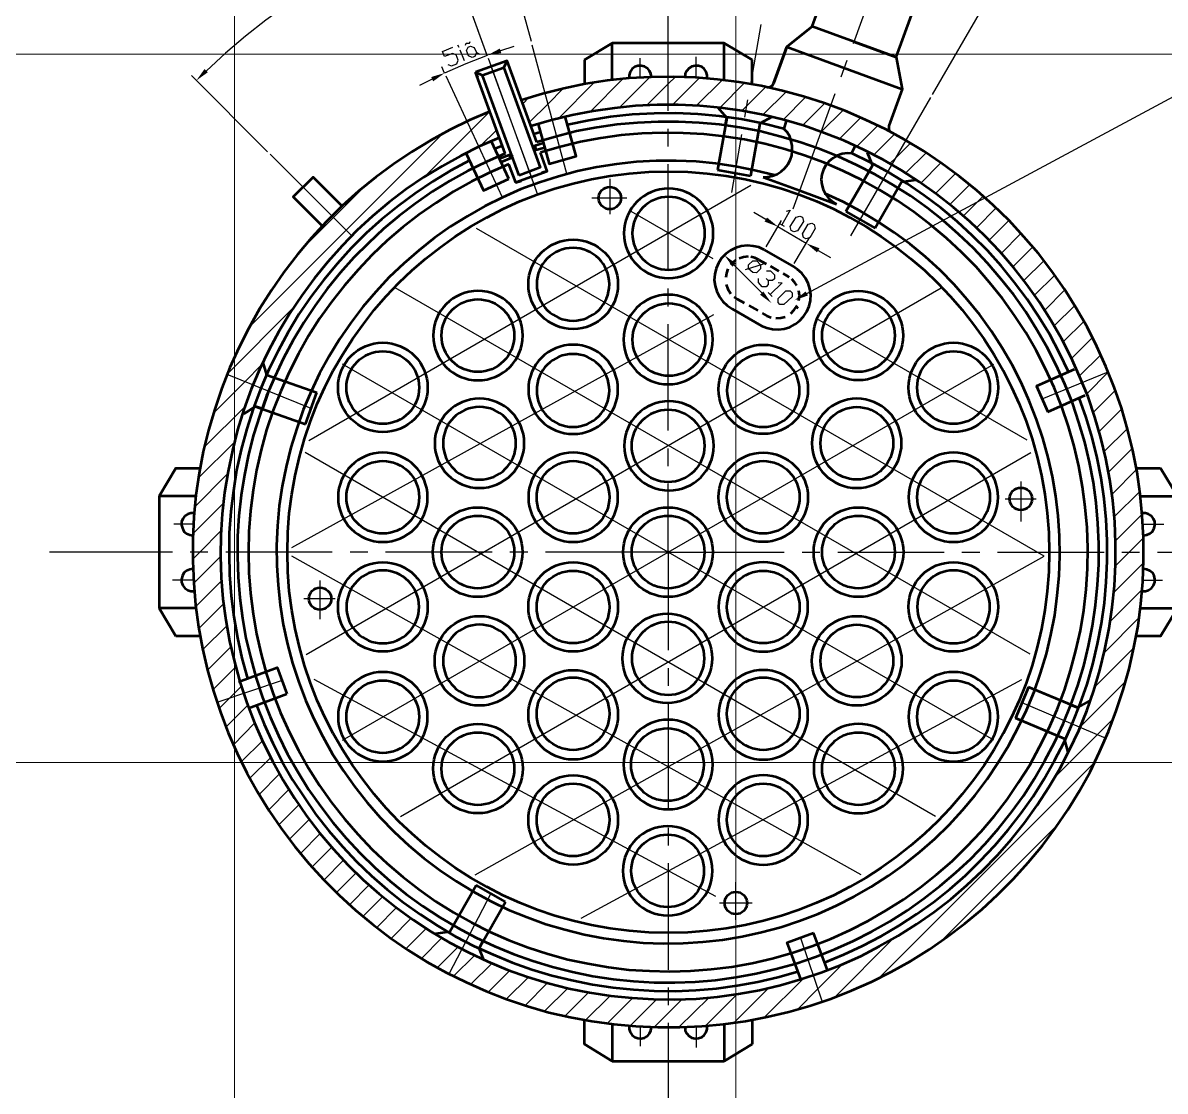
# Model space of a CAD drawing. Header units: millimetres. Extents: x 0 to 841, y 0 to 1189.
# Drawn here: x 553.2 to 744.8, y 658.2 to 837.5 of the extents above; entities that cross this region are included whole.
import ezdxf

# ---------------------------------------------------------------- set-up
doc = ezdxf.new("R2010")
doc.units = ezdxf.units.MM
doc.layers.add('C00-00-00', color=7, linetype='Continuous')
doc.layers.add('CBF-BF-BF', color=7, linetype='Continuous', true_color=0xbfbfbf)

msp = doc.modelspace()

# ---------------------------------------------------------------- hatches: boundary and pattern name
at = {"layer": 'C00-00-00'}
h = msp.add_hatch(color=256, dxfattribs=at)
h.dxf.hatch_style = 2
h.paths.add_polyline_path([(633.476, 832.468772), (633.222, 833.230772), (631.105333, 832.087772)])
h = msp.add_hatch(color=256, dxfattribs=at)
h.dxf.hatch_style = 2
h.paths.add_polyline_path([(584.242333, 829.251439), (583.692, 829.801772), (582.295, 827.854439)])
h = msp.add_hatch(color=256, dxfattribs=at)
h.dxf.hatch_style = 2
h.paths.add_polyline_path([(621.707333, 828.447106), (622.046, 827.727439), (623.951, 829.124439)])
h = msp.add_hatch(color=256, dxfattribs=at)
h.dxf.hatch_style = 2
h.paths.add_polyline_path([(678.053, 804.867439), (677.629667, 804.190106), (679.873333, 803.343439)])
h = msp.add_hatch(color=256, dxfattribs=at)
h.dxf.hatch_style = 2
h.paths.add_polyline_path([(686.858333, 799.702772), (686.435, 799.025439), (684.614667, 800.549439)])
h = msp.add_hatch(color=256, dxfattribs=at)
h.dxf.hatch_style = 2
h.paths.add_polyline_path([(672.803667, 797.162772), (672.253333, 796.612439), (670.898667, 798.559772)])
h = msp.add_hatch(color=256, dxfattribs=at)
h.dxf.hatch_style = 2
h.paths.add_polyline_path([(677.418, 792.463772), (676.867667, 791.913439), (678.772667, 790.516439)])
h = msp.add_hatch(color=256, dxfattribs=at)
h.dxf.hatch_style = 2
h.paths.add_polyline_path([(684.911, 791.786439), (682.667333, 790.982106), (684.53, 792.463772)])
h = msp.add_hatch(color=256, dxfattribs=at)
edge = h.paths.add_edge_path()
edge.add_ellipse((661.4795, 748.689694), major_axis=(0.3175, 0), ratio=0.933333, start_angle=0, end_angle=360)

# ---------------------------------------------------------------- linework, layer by layer
at = {"layer": 'C00-00-00', "lineweight": 25}
for points in [[(659.13, 860.619028), (654.727333, 860.449694), (650.367, 860.111028), (646.006667, 859.603028), (641.688667, 858.883361), (637.413, 858.036694), (633.137333, 857.020694), (628.946333, 855.835361), (624.755333, 854.480694), (620.649, 852.956694), (616.627333, 851.263361), (612.648, 849.443028), (608.711, 847.453361), (604.901, 845.336694), (601.175667, 843.050694), (597.535, 840.595361), (593.979, 838.013028), (590.55, 835.303694), (587.205667, 832.467361), (583.988333, 829.504028)], [(692.531, 834.076028), (699.558333, 853.422361)], [(705.823667, 825.524694), (714.671333, 840.849361)], [(675.386, 827.599028), (677.079333, 837.251028)], [(627.464667, 833.822028), (627.591667, 834.118361), (628.142, 834.118361), (628.269, 834.414694)], [(624.501333, 830.562361), (625.136333, 830.308361), (625.983, 830.689361), (626.237, 831.282028), (625.898333, 832.171028), (625.263333, 832.425028), (623.951, 831.874694), (623.612333, 832.721361), (625.348, 833.441028)], [(631.105333, 832.086361), (627.507, 830.689361), (623.951, 829.123028)], [(629.285, 832.552028), (629.877667, 832.298028)], [(638.556, 811.724028), (631.782667, 830.223694)], [(643.847667, 826.540694), (641.307667, 823.958361), (638.217333, 820.868028)], [(677.841333, 826.794694), (674.666333, 823.619694), (673.819667, 822.773028)], [(684.699333, 792.123694), (747.056333, 825.609361), (754.634, 825.609361)], [(631.571, 822.646028), (628.438333, 819.555694), (620.606667, 811.724028)], [(591.227333, 786.535694), (607.441, 802.749361), (623.654667, 818.963028)], [(702.098333, 817.354361), (699.685333, 814.941361), (698.669333, 813.925361)], [(599.778667, 799.320361), (605.324333, 804.866028), (610.87, 810.411694)], [(601.175667, 767.443361), (675.343667, 810.284694)], [(668.993667, 797.923361), (655.235333, 805.882028)], [(681.312667, 805.924361), (681.947667, 806.093694), (680.508333, 803.638361)], [(680.127333, 803.892361), (680.931667, 803.426694)], [(677.164, 792.208361), (672.549667, 796.865028)], [(674.454667, 796.145361), (677.460333, 797.076694)], [(677.968333, 795.933694), (678.603333, 795.933694), (679.280667, 795.256361), (679.280667, 794.579028), (678.942, 794.282694), (678.264667, 794.282694), (677.926, 794.621361)], [(678.264667, 794.282694), (678.264667, 793.605361), (677.926, 793.266694), (677.248667, 793.266694), (676.613667, 793.944028), (676.613667, 794.621361)], [(679.915667, 793.944028), (680.593, 793.901694), (678.561, 791.954361)], [(600.71, 731.544694), (707.263, 793.097361)], [(678.264667, 792.293028), (678.899667, 791.615694)], [(587.502, 778.577028), (598.466333, 789.583694)], [(581.702333, 753.431028), (578.527333, 753.431028)], [(741.256667, 753.431028), (744.601, 753.431028)], [(578.315667, 748.732028), (557.699333, 748.732028)], [(743.542667, 748.689694), (763.016, 748.689694)], [(581.702333, 744.033028), (578.315667, 744.033028)], [(741.256667, 744.033028), (744.389333, 744.033028)], [(736.176667, 720.792028), (733.467333, 718.082694), (726.355333, 710.970694)], [(656.759333, 668.933694), (656.759333, 665.801028)], [(661.458333, 669.695694), (661.458333, 653.228028)], [(666.157333, 668.933694), (666.157333, 665.589361)]]:
    msp.add_lwpolyline(points, dxfattribs=at)
at = {"layer": 'C00-00-00', "lineweight": 53}
for points in [[(692.658, 834.372361), (685.630667, 836.954694), (688.170667, 844.024361)], [(692.658, 834.372361), (699.727667, 831.790028), (702.31, 838.859694)], [(670.856333, 827.937694), (670.856333, 834.118361), (652.060333, 834.118361), (647.403667, 831.324361)], [(675.555333, 831.324361), (670.856333, 834.118361)], [(699.727667, 831.790028), (700.743667, 826.413694), (698.5, 820.275361)], [(633.899333, 829.969694), (634.449667, 831.197361), (629.158, 829.250028)], [(633.899333, 829.969694), (630.343333, 828.699694), (629.158, 829.250028)], [(633.899333, 829.969694), (639.995333, 813.248028), (636.439333, 811.935694)], [(658.664333, 828.445694), (658.579667, 828.996028), (658.325667, 829.504028), (657.987, 829.927361), (657.479, 830.223694), (656.928667, 830.350694), (656.378333, 830.350694), (655.870333, 830.139028), (655.404667, 829.800361), (655.066, 829.334694), (654.896667, 828.784361), (654.896667, 828.234028)], [(668.02, 828.234028), (668.02, 828.784361), (667.850667, 829.334694), (667.512, 829.800361), (667.088667, 830.139028), (666.538333, 830.350694), (665.988, 830.350694), (665.437667, 830.223694), (664.972, 829.927361), (664.591, 829.504028), (664.337, 828.996028), (664.294667, 828.445694)], [(631.571, 822.688361), (628.142, 821.206694), (624.84, 819.598028), (621.580333, 817.820028), (618.447667, 815.872694), (615.357333, 813.840694), (612.394, 811.639361), (609.515333, 809.268694), (606.763667, 806.813361), (604.139, 804.188694), (601.641333, 801.479361), (599.270667, 798.643028), (596.984667, 795.722028), (594.910333, 792.674028), (592.920667, 789.541361), (591.100333, 786.324028), (589.449333, 783.022028), (587.925333, 779.677694), (586.570667, 776.206361), (585.385333, 772.735028), (584.369333, 769.179028), (583.480333, 765.580694), (582.803, 761.940028), (582.252667, 758.299361), (581.914, 754.616361), (581.702333, 750.891028), (581.702333, 747.208028), (581.871667, 743.525028), (582.168, 739.842028), (582.676, 736.159028), (583.353333, 732.518361), (584.157667, 728.920028), (585.173667, 725.364028), (586.359, 721.850361), (587.671333, 718.379028), (589.153, 714.992361), (590.804, 711.690361), (592.582, 708.473028), (594.529333, 705.298028), (596.603667, 702.250028), (598.847333, 699.286694), (601.175667, 696.450361), (603.673333, 693.698694), (606.298, 691.116361), (609.007333, 688.618694), (611.843667, 686.248028), (614.807, 684.004361), (617.855, 681.930028), (620.987667, 679.940361), (624.247333, 678.162361), (627.549333, 676.511361), (630.936, 675.029694), (634.365, 673.675028), (637.878667, 672.489694), (641.434667, 671.473694), (645.033, 670.669361), (648.673667, 669.992028), (652.356667, 669.484028), (656.039667, 669.145361), (659.722667, 668.976028), (663.405667, 668.976028), (667.088667, 669.145361), (670.771667, 669.484028), (674.454667, 669.992028), (678.095333, 670.711694), (681.693667, 671.558361), (685.249667, 672.574361), (688.763333, 673.759694), (692.192333, 675.114361), (695.579, 676.596028), (698.881, 678.247028), (702.098333, 680.067361), (705.231, 682.014694), (708.279, 684.131361), (711.242333, 686.375028), (714.078667, 688.745694), (716.788, 691.243361), (719.370333, 693.868028), (721.868, 696.619694), (724.238667, 699.456028), (726.44, 702.419361), (728.514333, 705.467361), (730.461667, 708.642361), (732.239667, 711.859694), (733.848333, 715.204028), (735.33, 718.590694), (736.642333, 722.062028), (737.785333, 725.575694), (738.801333, 729.131694), (739.605667, 732.730028), (740.283, 736.370694), (740.748667, 740.053694), (741.087333, 743.736694), (741.214333, 747.419694), (741.214333, 751.102694), (741.002667, 754.785694), (740.621667, 758.468694), (740.113667, 762.151694), (739.394, 765.792361), (738.505, 769.348361), (737.489, 772.904361), (736.261333, 776.418028), (734.906667, 779.847028), (733.382667, 783.233694), (731.731667, 786.535694), (729.869, 789.753028), (727.921667, 792.843361), (725.805, 795.891361), (723.561333, 798.812361), (721.148333, 801.648694), (718.650667, 804.358028), (715.983667, 806.940361), (713.232, 809.395694), (710.353333, 811.766361), (707.39, 813.925361), (704.342, 815.999694), (701.167, 817.904694), (697.907333, 819.682694), (694.563, 821.291361), (691.176333, 822.773028), (687.705, 824.043028), (684.191333, 825.186028), (680.635333, 826.159694), (677.037, 826.964028), (673.396333, 827.599028), (669.713333, 828.064694), (666.030333, 828.361028), (662.305, 828.488028), (658.622, 828.445694), (654.939, 828.234028), (651.256, 827.853028), (647.615333, 827.302694), (643.974667, 826.540694), (640.376333, 825.651694), (636.862667, 824.593361)], [(629.158, 829.250028), (629.454333, 828.403361)], [(678.010667, 826.752361), (678.349333, 826.752361), (678.688, 826.837028), (678.942, 827.048694), (679.111333, 827.345028)], [(633.137333, 818.243361), (629.877667, 816.846361), (626.660333, 815.237694), (623.527667, 813.502028), (620.479667, 811.639361), (617.516333, 809.607361), (614.637667, 807.448361), (611.886, 805.120028), (609.261333, 802.707028), (606.763667, 800.124694), (604.350667, 797.457694), (602.107, 794.706028), (599.990333, 791.785028), (598.000667, 788.821694), (596.138, 785.731361), (594.444667, 782.598694), (592.920667, 779.339028), (591.523667, 776.037028), (590.296, 772.650361), (589.237667, 769.263694), (588.348667, 765.792361), (587.629, 762.278694), (587.036333, 758.722694), (586.655333, 755.166694), (586.443667, 751.568361), (586.359, 748.012361), (586.486, 744.414028), (586.782333, 740.858028), (587.248, 737.302028), (587.883, 733.746028), (588.687333, 730.274694), (589.661, 726.803361), (590.761667, 723.416694), (592.074, 720.072361), (593.513333, 716.770361), (595.122, 713.553028), (596.857667, 710.462694), (598.762667, 707.414694), (600.794667, 704.451361), (602.996, 701.615028), (605.324333, 698.863361), (607.737333, 696.238694), (610.319667, 693.741028), (612.986667, 691.370361), (615.780667, 689.126694), (618.701667, 687.010028), (621.665, 685.020361), (624.755333, 683.200028), (627.930333, 681.549028), (631.19, 680.025028), (634.492, 678.628028), (637.878667, 677.442694), (641.307667, 676.384361), (644.779, 675.495361), (648.292667, 674.818028), (651.848667, 674.267694), (655.404667, 673.886694), (659.003, 673.675028), (662.559, 673.632694), (666.157333, 673.759694), (669.713333, 674.098361), (673.269333, 674.564028), (676.783, 675.199028), (680.296667, 676.045694), (683.725667, 677.019361), (687.154667, 678.162361), (690.499, 679.474694), (693.758667, 680.914028), (696.933667, 682.565028), (700.066333, 684.300694), (703.114333, 686.248028), (706.035333, 688.280028), (708.871667, 690.481361), (711.581, 692.809694), (714.205667, 695.265028), (716.703333, 697.847361), (719.074, 700.556694), (721.275333, 703.350694), (723.392, 706.271694), (725.339333, 709.277361), (727.159667, 712.367694), (728.810667, 715.542694), (730.334667, 718.802361), (731.689333, 722.104361), (732.874667, 725.491028), (733.890667, 728.920028), (734.737333, 732.391361), (735.457, 735.947361), (735.965, 739.461028), (736.346, 743.059361), (736.515333, 746.615361), (736.515333, 750.213694), (736.388333, 753.812028), (736.049667, 757.368028), (735.541667, 760.924028), (734.864333, 764.437694), (734.06, 767.909028), (733.044, 771.380361), (731.901, 774.767028), (730.546333, 778.069028), (729.064667, 781.371028), (727.456, 784.546028), (725.678, 787.636361), (723.730667, 790.684361), (721.656333, 793.605361), (719.455, 796.441694), (717.084333, 799.151028), (714.629, 801.733361), (712.046667, 804.231028), (709.337333, 806.559361), (706.501, 808.803028), (703.58, 810.877361), (700.574333, 812.824694), (697.484, 814.602694), (694.309, 816.253694), (691.049333, 817.735361), (687.705, 819.047694), (684.318333, 820.233028), (680.889333, 821.249028), (677.375667, 822.095694), (673.862, 822.773028), (670.306, 823.281028), (666.75, 823.619694), (663.151667, 823.789028), (659.595667, 823.789028), (655.997333, 823.619694), (652.441333, 823.238694), (648.885333, 822.730694), (645.371667, 822.053361), (641.900333, 821.206694), (638.429, 820.190694)], [(680.889333, 819.767361), (677.333333, 820.656361), (673.735, 821.376028), (670.094333, 821.884028), (666.453667, 822.222694), (662.770667, 822.392028), (659.087667, 822.349694), (655.447, 822.138028), (651.764, 821.757028), (648.165667, 821.164361), (644.567333, 820.444694)], [(669.713333, 823.365694), (671.279667, 821.630028), (669.713333, 812.867028)], [(634.111, 815.618694), (630.978333, 814.221694), (627.845667, 812.697694), (624.84, 811.046694), (621.919, 809.226361), (619.082667, 807.236694), (616.331, 805.162361), (613.706333, 802.961028), (611.166333, 800.590361), (608.753333, 798.135028), (606.425, 795.595028), (604.266, 792.885694), (602.234, 790.134028), (600.329, 787.255361), (598.551, 784.292028), (596.942333, 781.244028), (595.460667, 778.111361), (594.106, 774.936361), (592.963, 771.719028), (591.904667, 768.417028), (591.058, 765.072694), (590.380667, 761.686028), (589.830333, 758.257028), (589.449333, 754.828028), (589.237667, 751.399028), (589.195333, 747.970028), (589.322333, 744.498694), (589.618667, 741.069694), (590.042, 737.640694), (590.634667, 734.254028), (591.439, 730.909694), (592.370333, 727.565361), (593.428667, 724.305694), (594.698667, 721.088361), (596.095667, 717.913361), (597.619667, 714.823028), (599.313, 711.817361), (601.133333, 708.896361), (603.123, 706.060028), (605.197333, 703.350694), (607.441, 700.726028), (609.811667, 698.186028), (612.267, 695.773028), (614.849333, 693.487028), (617.516333, 691.328028), (620.310333, 689.296028), (623.189, 687.391028), (626.152333, 685.655361), (629.200333, 684.046694), (632.333, 682.565028), (635.550333, 681.252694), (638.767667, 680.109694), (642.069667, 679.093694), (645.414, 678.247028), (648.800667, 677.569694), (652.229667, 677.061694), (655.658667, 676.680694), (659.087667, 676.469028), (662.559, 676.469028), (665.988, 676.596028), (669.417, 676.892361), (672.846, 677.358028), (676.232667, 677.993028), (679.577, 678.755028), (682.921333, 679.686361), (686.181, 680.787028), (689.398333, 682.057028), (692.531, 683.454028), (695.621333, 685.020361), (698.627, 686.713694), (701.548, 688.576361), (704.342, 690.566028), (707.093667, 692.682694), (709.718333, 694.926361), (712.216, 697.254694), (714.629, 699.752361), (716.872667, 702.334694), (719.031667, 705.044028), (721.063667, 707.838028), (722.926333, 710.716694), (724.662, 713.722361), (726.270667, 716.770361), (727.752333, 719.903028), (729.022333, 723.078028), (730.165333, 726.337694), (731.181333, 729.639694), (731.985667, 732.984028), (732.663, 736.370694), (733.171, 739.799694), (733.509667, 743.228694), (733.721333, 746.657694), (733.721333, 750.129028), (733.552, 753.558028), (733.255667, 756.987028), (732.79, 760.416028), (732.155, 763.802694), (731.350667, 767.147028), (730.377, 770.449028), (729.276333, 773.751028), (728.006333, 776.926028), (726.567, 780.101028), (725.000667, 783.149028), (723.265, 786.154694), (721.444667, 789.033361), (719.455, 791.869694), (717.296, 794.579028), (715.052333, 797.203694), (712.681667, 799.701361), (710.184, 802.072028), (707.601667, 804.358028), (704.892333, 806.474694), (702.098333, 808.506694), (699.177333, 810.369361), (696.214, 812.105028), (693.123667, 813.671361), (689.991, 815.110694), (686.816, 816.380694), (683.556333, 817.523694), (680.212, 818.497361), (676.867667, 819.344028), (673.481, 819.979028), (670.094333, 820.487028), (666.665333, 820.783361), (663.194, 820.952694), (659.765, 820.952694), (656.293667, 820.783361), (652.864667, 820.487028), (649.478, 819.979028), (646.091333, 819.344028), (642.704667, 818.497361), (639.402667, 817.523694)], [(639.656667, 820.529361), (641.519333, 813.883028), (646.049, 815.153028), (644.186333, 821.799361)], [(671.068, 820.402361), (671.279667, 821.630028)], [(678.899667, 821.757028), (676.825333, 820.656361), (675.259, 811.851028)], [(698.5, 820.275361), (698.457667, 819.979028), (698.5, 819.640361), (698.669333, 819.344028), (698.923333, 819.132361)], [(634.746, 813.840694), (631.571, 812.443694), (628.480667, 810.919694), (625.475, 809.226361), (622.554, 807.363694), (619.675333, 805.374028), (616.966, 803.257361), (614.341333, 801.013694), (611.801333, 798.600694), (609.430667, 796.103028), (607.144667, 793.478361), (605.028, 790.769028), (602.996, 787.932694), (601.133333, 785.011694), (599.44, 782.006028), (597.873667, 778.915694), (596.476667, 775.740694), (595.206667, 772.523361), (594.106, 769.221361), (593.174667, 765.877028), (592.412667, 762.490361), (591.82, 759.103694), (591.396667, 755.632361), (591.142667, 752.203361), (591.058, 748.732028), (591.142667, 745.260694), (591.396667, 741.831694), (591.82, 738.360361), (592.412667, 734.973694), (593.174667, 731.587028), (594.106, 728.242694), (595.206667, 724.940694), (596.434333, 721.723361), (597.873667, 718.548361), (599.44, 715.458028), (601.133333, 712.452361), (602.996, 709.531361), (604.985667, 706.695028), (607.144667, 703.943361), (609.388333, 701.361028), (611.801333, 698.821028), (614.299, 696.450361), (616.923667, 694.206694), (619.675333, 692.090028), (622.511667, 690.100361), (625.432667, 688.237694), (628.480667, 686.544361), (631.571, 684.978028), (634.746, 683.581028), (637.963333, 682.353361), (641.265333, 681.295028), (644.609667, 680.363694), (647.996333, 679.644028), (651.425333, 679.051361), (654.854333, 678.628028), (658.325667, 678.416361), (661.754667, 678.331694), (665.226, 678.416361), (668.697333, 678.712694), (672.126333, 679.136028), (675.555333, 679.728694), (678.899667, 680.533028), (682.244, 681.464361), (685.546, 682.565028), (688.763333, 683.835028), (691.938333, 685.274361), (695.028667, 686.840694), (697.992, 688.576361), (700.913, 690.439028), (703.749333, 692.428694), (706.458667, 694.587694), (709.083333, 696.873694), (711.581, 699.286694), (713.951667, 701.826694), (716.195333, 704.451361), (718.312, 707.203028), (720.259333, 710.039361), (722.122, 712.960361), (723.773, 716.008361), (725.339333, 719.098694), (726.694, 722.273694), (727.921667, 725.533361), (728.98, 728.835361), (729.869, 732.179694), (730.631, 735.566361), (731.181333, 738.995361), (731.562333, 742.424361), (731.816333, 745.895694), (731.858667, 749.367028), (731.731667, 752.838361), (731.435333, 756.267361), (730.969667, 759.696361), (730.377, 763.125361), (729.572667, 766.469694), (728.599, 769.814028), (727.498333, 773.116028), (726.228333, 776.333361), (724.789, 779.466028), (723.180333, 782.556361), (721.444667, 785.562028), (719.582, 788.440694), (717.55, 791.277028), (715.391, 793.986361), (713.105, 796.568694), (710.649667, 799.066361), (708.152, 801.394694), (705.485, 803.638361), (702.733333, 805.755028), (699.854667, 807.702361), (696.933667, 809.522694), (693.885667, 811.216028), (690.753, 812.697694), (687.578, 814.094694), (684.318333, 815.280028), (681.016333, 816.338361), (677.672, 817.227361), (674.285333, 817.947028), (670.856333, 818.497361), (667.427333, 818.836028), (663.956, 819.047694), (660.484667, 819.090028), (657.055667, 818.963028), (653.584333, 818.666694), (650.155333, 818.201028), (646.768667, 817.566028), (643.382, 816.761694), (640.037667, 815.788028)], [(640.037667, 819.217028), (638.937, 818.878361)], [(677.375667, 811.639361), (678.18, 811.681694), (678.984333, 811.851028), (679.746333, 812.147361), (680.423667, 812.613028), (681.016333, 813.163361), (681.524333, 813.798361), (681.905333, 814.518028), (682.201667, 815.280028), (682.286333, 816.084361), (682.286333, 816.888694), (682.117, 817.693028), (681.863, 818.455028), (681.439667, 819.174694), (680.889333, 819.767361)], [(634.746, 811.385361), (631.825, 817.608361)], [(640.545667, 817.354361), (639.106333, 816.888694), (638.852333, 816.507694), (639.275667, 816.253694), (640.757333, 816.634694)], [(628.142, 814.433361), (625.009333, 812.740028), (621.961333, 810.919694), (619.040333, 808.930028), (616.204, 806.855694), (613.452333, 804.612028), (610.827667, 802.241361), (608.287667, 799.743694), (605.917, 797.119028), (603.673333, 794.409694), (601.514333, 791.573361), (599.524667, 788.652361), (597.704333, 785.604361), (596.011, 782.514028), (594.444667, 779.339028), (593.047667, 776.079361), (591.82, 772.777361), (590.761667, 769.390694), (589.830333, 765.961694), (589.068333, 762.490361), (588.518, 759.019028), (588.094667, 755.505361), (587.840667, 751.949361), (587.798333, 748.435694), (587.883, 744.879694), (588.137, 741.366028), (588.602667, 737.852361), (589.195333, 734.338694), (589.957333, 730.909694), (590.888667, 727.480694)], [(627.549333, 815.618694), (630.470333, 809.395694), (634.746, 811.385361)], [(633.179667, 814.772028), (634.788333, 815.407028), (635.296333, 815.280028), (635.042333, 814.814361), (633.433667, 814.179361)], [(638.556, 811.724028), (641.180667, 812.655361), (640.037667, 815.788028)], [(692.361667, 815.618694), (691.515, 815.661028), (690.668333, 815.534028), (689.864, 815.280028), (689.102, 814.856694), (688.467, 814.306361), (687.916667, 813.671361), (687.493333, 812.909361), (687.239333, 812.105028), (687.154667, 811.258361), (687.239333, 810.411694), (687.451, 809.565028), (687.832, 808.803028), (688.34, 808.125694), (688.975, 807.575361), (689.694667, 807.109694)], [(694.859333, 815.788028), (695.748333, 813.629028), (691.261, 805.882028)], [(728.641333, 778.958028), (727.117333, 782.133028), (725.466333, 785.223361), (723.646, 788.229028), (721.698667, 791.150028), (719.582, 793.986361), (717.338333, 796.738028), (715.01, 799.320361), (712.512333, 801.818028), (709.93, 804.231028), (707.220667, 806.474694), (704.384333, 808.591361), (701.505667, 810.581028), (698.5, 812.401361), (695.409667, 814.094694), (692.234667, 815.661028)], [(679.280667, 811.978028), (676.021, 812.782361), (672.761333, 813.417361), (669.459333, 813.925361), (666.157333, 814.264028), (662.813, 814.391028), (659.468667, 814.391028), (656.124333, 814.221694), (652.822333, 813.840694), (649.520333, 813.332694), (646.260667, 812.655361), (643.043333, 811.766361), (639.868333, 810.750361), (636.735667, 809.607361), (633.687667, 808.252694), (630.682, 806.771028), (627.803333, 805.120028), (624.967, 803.342028), (622.257667, 801.437028), (619.633, 799.362694), (617.093, 797.161361), (614.68, 794.875361), (612.394, 792.420028), (610.235, 789.880028), (608.245333, 787.213028), (606.340333, 784.461361), (604.604667, 781.625028), (602.996, 778.704028), (601.556667, 775.698361), (600.244333, 772.608028), (599.143667, 769.475361), (598.17, 766.300361), (597.365667, 763.040694), (596.688333, 759.781028), (596.222667, 756.479028), (595.926333, 753.134694), (595.757, 749.832694), (595.799333, 746.488361), (596.011, 743.144028), (596.349667, 739.842028), (596.9, 736.540028), (597.619667, 733.280361), (598.466333, 730.063028), (599.482333, 726.888028), (600.667667, 723.755361), (602.022333, 720.707361), (603.546333, 717.744028), (605.155, 714.823028), (606.975333, 712.029028), (608.880333, 709.319694), (610.954667, 706.695028), (613.156, 704.155028), (615.484333, 701.784361), (617.939667, 699.498361), (620.479667, 697.339361), (623.146667, 695.349694), (625.898333, 693.487028), (628.777, 691.751361), (631.698, 690.142694), (634.703667, 688.703361), (637.794, 687.433361), (640.926667, 686.290361), (644.144, 685.359028), (647.361333, 684.554694), (650.621, 683.919694), (653.965333, 683.454028), (657.267333, 683.157694), (660.611667, 683.030694), (663.956, 683.073028), (667.258, 683.284694), (670.602333, 683.665694), (673.862, 684.216028), (677.121667, 684.935694), (680.339, 685.782361), (683.514, 686.840694), (686.646667, 688.026028), (689.694667, 689.380694), (692.658, 690.904694), (695.536667, 692.555694), (698.373, 694.376028), (701.082333, 696.323361), (703.664667, 698.397694), (706.204667, 700.599028), (708.575333, 702.927361), (710.819, 705.382694), (712.978, 707.922694), (714.967667, 710.589694), (716.830333, 713.383694), (718.566, 716.220028), (720.132333, 719.183361), (721.571667, 722.189028), (722.841667, 725.279361), (723.942333, 728.412028), (724.916, 731.629361), (725.678, 734.846694), (726.313, 738.148694), (726.736333, 741.450694), (727.032667, 744.752694), (727.159667, 748.097028), (727.117333, 751.441361), (726.863333, 754.785694), (726.482333, 758.087694), (725.932, 761.389694), (725.212333, 764.607028), (724.323333, 767.824361), (723.265, 770.999361), (722.037333, 774.132028), (720.682667, 777.180028), (719.158667, 780.143361), (717.507667, 783.022028), (715.687333, 785.816028), (713.74, 788.525361), (711.623333, 791.107694), (709.422, 793.605361), (707.093667, 796.018361), (704.638333, 798.262028), (702.056, 800.378694), (699.389, 802.368361), (696.595, 804.231028), (693.716333, 805.924361), (690.795333, 807.490694), (687.747333, 808.930028)], [(638.556, 811.724028), (635.889, 810.750361), (634.746, 813.840694)], [(669.713333, 812.867028), (675.259, 811.851028)], [(695.113333, 812.570694), (695.748333, 813.629028)], [(606.763667, 806.771028), (601.895333, 811.639361), (598.551, 808.337361), (603.419333, 803.469028)], [(677.375667, 811.639361), (683.556333, 809.395694), (689.694667, 807.109694)], [(702.945, 811.131361), (700.616667, 810.792694), (696.171667, 803.088028)], [(691.261, 805.882028), (696.171667, 803.088028)], [(677.587333, 799.447361), (676.698333, 799.870694), (675.724667, 800.082361), (674.751, 800.167028), (673.735, 800.082361), (672.803667, 799.786028), (671.914667, 799.362694), (671.110333, 798.770028), (670.433, 798.050361), (669.882667, 797.203694), (669.501667, 796.314694), (669.29, 795.341028), (669.205333, 794.367361), (669.332333, 793.393694), (669.628667, 792.462361), (670.052, 791.573361), (670.644667, 790.769028), (671.364333, 790.091694), (672.211, 789.541361)], [(672.803667, 797.711694), (672.338, 797.330694), (671.914667, 796.907361)], [(674.878, 798.304361), (674.116, 798.219694), (673.354, 798.008028)], [(676.698333, 797.796361), (676.021, 798.092694), (675.343667, 798.262028)], [(671.491333, 796.272361), (671.237333, 795.552694), (671.110333, 794.790694)], [(677.121667, 786.705028), (678.010667, 786.366361), (678.984333, 786.112361), (679.958, 786.070028), (680.931667, 786.197028), (681.863, 786.493361), (682.752, 786.959028), (683.514, 787.551694), (684.191333, 788.271361), (684.741667, 789.075694), (685.122667, 790.007028), (685.334333, 790.938361), (685.376667, 791.954361), (685.249667, 792.928028), (684.953333, 793.859361), (684.487667, 794.706028), (683.895, 795.510361), (683.175333, 796.145361), (682.371, 796.695694)], [(671.195, 793.647694), (671.491333, 792.843361), (671.999333, 792.081361)], [(683.048333, 793.478361), (682.667333, 794.028694), (682.201667, 794.536694)], [(683.387, 790.938361), (683.471667, 791.785028), (683.387, 792.589361)], [(682.032333, 788.779361), (682.625, 789.372028), (683.090667, 790.091694)], [(683.26, 789.668361), (682.963667, 789.837694)], [(678.010667, 788.398361), (678.730333, 788.102028)], [(679.534667, 787.975028), (680.339, 788.017361), (681.101, 788.229028)], [(593.471, 780.524361), (594.106, 778.492361), (602.530333, 775.486694)], [(729.572667, 779.339028), (723.265, 776.587361), (725.127667, 772.269361)], [(687.662667, 679.855694), (690.922333, 681.168028), (694.055, 682.649694), (697.187667, 684.258361), (700.193333, 686.036361), (703.114333, 687.941361), (705.950667, 689.973361), (708.702333, 692.174694), (711.327, 694.460694), (713.824667, 696.916028), (716.237667, 699.456028), (718.523667, 702.080694), (720.682667, 704.874694), (722.672333, 707.711028), (724.535, 710.674361), (726.270667, 713.722361), (727.879333, 716.812694), (729.318667, 719.987694), (730.588667, 723.247361), (731.731667, 726.549361), (732.705333, 729.936028), (733.509667, 733.322694), (734.144667, 736.751694), (734.652667, 740.223028), (734.949, 743.694361), (735.118333, 747.208028), (735.118333, 750.679361), (734.949, 754.193028), (734.610333, 757.664361), (734.102333, 761.135694), (733.425, 764.564694), (732.578333, 767.951361), (731.604667, 771.295694), (730.419333, 774.597694)], [(725.127667, 772.269361), (731.435333, 775.063361)], [(590.253667, 771.930694), (592.243333, 773.158361), (600.625333, 770.195028)], [(593.386333, 772.777361), (592.243333, 773.158361)], [(576.072, 758.087694), (578.866, 762.786694), (582.93, 762.786694)], [(576.072, 758.087694), (576.072, 739.334028)], [(582.252667, 758.087694), (576.072, 758.087694)], [(581.956333, 755.251361), (581.406, 755.251361), (580.855667, 755.082028), (580.39, 754.785694), (580.051333, 754.320028), (579.839667, 753.812028), (579.797333, 753.219361), (579.966667, 752.711361), (580.220667, 752.203361), (580.644, 751.822361), (581.194333, 751.610694), (581.744667, 751.526028)], [(741.172, 751.526028), (741.764667, 751.610694), (742.272667, 751.822361), (742.696, 752.203361), (742.992333, 752.711361), (743.119333, 753.219361), (743.077, 753.812028), (742.865333, 754.320028), (742.526667, 754.785694), (742.061, 755.082028), (741.553, 755.251361), (740.960333, 755.251361)], [(581.744667, 745.895694), (581.194333, 745.811028), (580.644, 745.599361), (580.220667, 745.218361), (579.966667, 744.752694), (579.797333, 744.202361), (579.839667, 743.652028), (580.051333, 743.101694), (580.39, 742.678361), (580.855667, 742.339694), (581.406, 742.170361), (581.956333, 742.170361)], [(740.960333, 742.170361), (741.553, 742.170361), (742.061, 742.339694), (742.526667, 742.678361), (742.865333, 743.101694), (743.077, 743.652028), (743.119333, 744.202361), (742.992333, 744.752694), (742.696, 745.218361), (742.272667, 745.599361), (741.764667, 745.811028), (741.172, 745.895694)], [(746.887, 739.334028), (744.050667, 734.635028), (739.986667, 734.635028)], [(740.664, 739.334028), (746.887, 739.334028)], [(589.407, 726.930361), (595.884, 729.343361), (597.492667, 724.940694)], [(591.058, 722.527694), (597.492667, 724.940694)], [(721.910333, 726.041361), (719.751333, 720.834361)], [(732.155, 723.755361), (730.123, 722.612361), (721.910333, 726.041361)], [(592.412667, 723.035694), (593.682667, 719.818361), (595.122, 716.643361), (596.730667, 713.510694), (598.466333, 710.505028), (600.371333, 707.584028), (602.361, 704.705361), (604.52, 701.953694), (606.806, 699.329028), (609.176667, 696.789028), (611.716667, 694.376028), (614.341333, 692.090028), (617.050667, 689.931028), (619.887, 687.899028), (622.808, 685.994028), (625.813667, 684.216028), (628.904, 682.607361), (632.079, 681.168028), (635.296333, 679.855694), (638.598333, 678.670361), (641.942667, 677.654361), (645.329333, 676.850028), (648.758333, 676.130361), (652.187333, 675.622361), (655.658667, 675.283694), (659.13, 675.072028), (662.643667, 675.029694), (666.115, 675.199028), (669.586333, 675.495361), (673.057667, 675.961028), (676.486667, 676.596028), (679.873333, 677.358028), (683.217667, 678.331694)], [(728.98, 723.078028), (730.123, 722.612361)], [(728.556667, 715.119361), (727.964, 717.405361), (719.751333, 720.834361)], [(622.511667, 684.724028), (624.84, 685.020361), (629.242667, 692.809694)], [(634.153333, 690.015694), (629.242667, 692.809694)], [(630.555, 680.279028), (629.750667, 682.268694), (634.153333, 690.015694)], [(683.725667, 677.019361), (681.439667, 683.200028), (685.842333, 684.808694)], [(688.170667, 678.543361), (685.842333, 684.808694)], [(630.343333, 683.327028), (629.750667, 682.268694)], [(652.060333, 663.303361), (647.403667, 666.139694), (647.403667, 670.203694)], [(652.060333, 669.484028), (652.060333, 663.303361)], [(654.896667, 669.230028), (654.896667, 668.637361), (655.066, 668.129361), (655.404667, 667.663694), (655.870333, 667.282694), (656.378333, 667.113361), (656.928667, 667.071028), (657.479, 667.198028), (657.987, 667.494361), (658.325667, 667.917694), (658.579667, 668.425694), (658.664333, 668.976028)], [(664.294667, 668.976028), (664.337, 668.425694), (664.591, 667.917694), (664.972, 667.494361), (665.437667, 667.198028), (665.988, 667.071028), (666.538333, 667.113361), (667.088667, 667.282694), (667.512, 667.663694), (667.850667, 668.129361), (668.02, 668.637361), (668.02, 669.230028)], [(675.555333, 666.139694), (670.856333, 663.303361)], [(652.060333, 663.303361), (670.856333, 663.303361)]]:
    msp.add_lwpolyline(points, dxfattribs=at)
at = {"layer": 'C00-00-00', "lineweight": 25}
for points in [[(629.031, 831.917028), (628.607667, 831.747694), (627.972667, 832.001694), (627.634, 832.890694), (627.888, 833.483361), (628.311333, 833.652694), (628.904, 833.398694), (629.285, 832.552028)], [(682.117, 802.707028), (681.947667, 803.342028), (682.921333, 804.950694), (683.556333, 805.120028), (683.979667, 804.908361), (684.149, 804.231028), (683.175333, 802.622361), (682.540333, 802.453028)], [(684.149, 801.521694), (683.979667, 802.156694), (684.953333, 803.765361), (685.588333, 803.934694), (685.969333, 803.723028), (686.138667, 803.045694), (685.207333, 801.437028), (684.572333, 801.267694)], [(674.962667, 796.272361), (674.962667, 796.949694), (675.64, 797.627028), (676.317333, 797.584694), (676.952333, 796.949694), (676.952333, 796.272361), (676.275, 795.595028), (675.64, 795.637361)], [(679.915667, 790.599694), (679.915667, 791.277028), (681.228, 792.589361), (681.905333, 792.589361), (682.244, 792.250694), (682.244, 791.573361), (680.889333, 790.261028), (680.212, 790.261028)]]:
    msp.add_lwpolyline(points, close=True, dxfattribs=at)
at = {"layer": 'C00-00-00', "lineweight": 53}
msp.add_lwpolyline([(679.111333, 827.345028), (681.355, 833.525694)], close=True, dxfattribs=at)
for centre, radius in [((661.4795, 748.710861), 63.902167), ((651.658167, 808.146861), 1.883833), ((645.519833, 793.668861), 7.514167), ((693.377667, 785.054028), 7.493), ((629.539, 785.054028), 6.096), ((661.585333, 784.376694), 6.096), ((693.377667, 785.054028), 6.096), ((613.6005, 776.354528), 7.514167), ((709.316167, 776.354528), 7.514167), ((613.579333, 776.333361), 6.096), ((677.418, 776.037028), 7.493), ((709.337333, 776.333361), 6.096), ((661.458333, 766.554361), 6.096), ((661.458333, 766.554361), 6.096), ((693.123667, 766.977694), 6.096), ((677.418, 757.918361), 7.493), ((613.579333, 757.918361), 6.096), ((645.498667, 757.918361), 6.096), ((677.418, 757.918361), 6.096), ((709.337333, 757.918361), 6.096), ((720.619167, 757.643194), 1.883833), ((629.517833, 748.710861), 7.514167), ((629.517833, 748.710861), 7.514167), ((661.437167, 748.710861), 7.514167), ((693.398833, 748.710861), 7.514167), ((693.398833, 748.710861), 7.514167), ((629.539, 748.732028), 6.096), ((629.539, 748.732028), 6.096), ((661.458333, 748.732028), 6.096), ((693.377667, 748.732028), 6.096), ((693.377667, 748.732028), 6.096), ((613.6005, 739.524528), 7.514167), ((645.519833, 739.524528), 7.514167), ((645.498667, 739.503361), 6.096), ((677.418, 739.503361), 6.096), ((709.316167, 739.524528), 7.514167), ((629.814167, 730.465194), 7.514167), ((661.310167, 730.888528), 7.514167), ((693.1025, 730.465194), 7.514167), ((693.123667, 730.444028), 6.096), ((645.519833, 721.405861), 7.514167), ((613.579333, 721.088361), 6.096), ((645.498667, 721.596361), 6.096), ((677.418, 721.596361), 6.096), ((709.337333, 721.088361), 6.096), ((629.560167, 712.388861), 7.514167), ((661.331333, 713.045028), 6.096), ((629.539, 712.367694), 6.096), ((693.377667, 712.367694), 6.096), ((645.519833, 703.752861), 7.514167), ((645.498667, 703.774028), 6.096), ((677.418, 703.774028), 6.096), ((661.373667, 695.222694), 6.096), ((672.824833, 689.825194), 1.883833)]:
    msp.add_circle(centre, radius, dxfattribs=at)
for centre, major_axis, ratio in [((661.543, 802.220194), (0, 7.514167), 0.997183), ((661.543, 802.220194), (0, 6.117167), 0.99654), ((645.498667, 793.668861), (0, 6.117167), 0.99654), ((629.560167, 785.054028), (7.514167, 0), 0.997183), ((661.458333, 784.397861), (0, 7.514167), 0.997183), ((661.458333, 784.397861), (0, 7.514167), 0.997183), ((645.519833, 776.037028), (7.514167, 0), 0.997183), ((645.498667, 775.846528), (0, 6.117167), 0.99654), ((677.418, 775.846528), (0, 6.117167), 0.99654), ((629.814167, 766.977694), (7.514167, 0), 0.997183), ((693.1025, 766.977694), (7.514167, 0), 0.997183), ((629.814167, 766.977694), (6.117167, 0), 0.99654), ((661.6065, 766.554361), (7.514167, 0), 0.997183), ((613.6005, 757.918361), (7.514167, 0), 0.997183), ((645.519833, 757.918361), (7.514167, 0), 0.997183), ((709.316167, 757.918361), (7.514167, 0), 0.997183), ((613.579333, 739.524528), (0, 6.117167), 0.99654), ((677.418, 739.524528), (0, 7.514167), 0.997183), ((709.337333, 739.524528), (0, 6.117167), 0.99654), ((603.0595, 740.900361), (1.883833, 0), 0.988764), ((629.814167, 730.444028), (6.117167, 0), 0.99654), ((661.458333, 730.888528), (0, 6.117167), 0.99654), ((613.6005, 721.088361), (7.514167, 0), 0.997183), ((677.418, 721.405861), (0, 7.514167), 0.997183), ((709.316167, 721.088361), (7.514167, 0), 0.997183), ((661.458333, 713.066194), (0, 7.514167), 0.997183), ((693.377667, 712.388861), (0, 7.514167), 0.997183), ((677.418, 703.752861), (0, 7.514167), 0.997183), ((661.394833, 695.222694), (7.514167, 0), 0.997183)]:
    msp.add_ellipse(centre, major_axis=major_axis, ratio=ratio, start_param=0, end_param=6.283185, dxfattribs=at)
at = {"layer": 'C00-00-00', "lineweight": 25}
for points in [[(631.105333, 832.086361), (631.105333, 832.086361), (625.602, 847.284028), (625.602, 847.284028)], [(638.513667, 834.414694), (638.513667, 834.414694), (636.100667, 843.389361), (636.100667, 843.389361)], [(631.105333, 832.086361), (631.105333, 832.086361), (627.930333, 840.849361), (627.930333, 840.849361)], [(661.458333, 822.773028), (661.458333, 822.773028), (661.458333, 840.637694), (661.458333, 840.637694)], [(626.406333, 833.398694), (626.406333, 833.398694), (626.194667, 833.822028), (626.194667, 833.822028)], [(644.440333, 812.189694), (644.440333, 812.189694), (638.640667, 833.822028), (638.640667, 833.822028)], [(627.295333, 831.197361), (627.295333, 831.197361), (626.575667, 832.933028), (626.575667, 832.933028)], [(631.105333, 832.086361), (631.105333, 832.086361), (630.724333, 833.187028), (630.724333, 833.187028)], [(635.550333, 833.568028), (635.550333, 833.568028), (633.349, 832.848361), (633.349, 832.848361)], [(666.157333, 828.488028), (666.157333, 828.488028), (666.157333, 831.832361), (666.157333, 831.832361)], [(623.951, 829.123028), (623.951, 829.123028), (623.485333, 830.181361), (623.485333, 830.181361)], [(639.614333, 808.676028), (639.614333, 808.676028), (631.317, 831.536028), (631.317, 831.536028)], [(656.759333, 828.488028), (656.759333, 828.488028), (656.759333, 831.620694), (656.759333, 831.620694)], [(690.499, 828.488028), (690.499, 828.488028), (691.515, 831.282028), (691.515, 831.282028)], [(594.275333, 815.915028), (594.275333, 815.915028), (581.490667, 828.699694), (581.490667, 828.699694)], [(621.876667, 828.107028), (621.876667, 828.107028), (619.76, 827.006361), (619.76, 827.006361)], [(633.687667, 808.252694), (633.687667, 808.252694), (624.205, 828.572694), (624.205, 828.572694)], [(648.419667, 822.646028), (648.419667, 822.646028), (653.880667, 828.149361), (653.880667, 828.149361)], [(653.330333, 823.365694), (653.330333, 823.365694), (658.410333, 828.445694), (658.410333, 828.445694)], [(661.458333, 827.302694), (661.458333, 827.302694), (662.686, 828.488028), (662.686, 828.488028)], [(662.178, 823.789028), (662.178, 823.789028), (666.707667, 828.318694), (666.707667, 828.318694)], [(666.242, 823.662028), (666.242, 823.662028), (670.56, 827.980028), (670.56, 827.980028)], [(643.043333, 821.503028), (643.043333, 821.503028), (649.054667, 827.514361), (649.054667, 827.514361)], [(657.902333, 823.704361), (657.902333, 823.704361), (661.458333, 827.302694), (661.458333, 827.302694)], [(670.136667, 823.281028), (670.136667, 823.281028), (674.285333, 827.472028), (674.285333, 827.472028)], [(677.333333, 822.095694), (677.333333, 822.095694), (681.270333, 825.990361), (681.270333, 825.990361)], [(637.074333, 823.958361), (637.074333, 823.958361), (638.090333, 825.016694), (638.090333, 825.016694)], [(674.327667, 821.714694), (674.327667, 821.714694), (674.835667, 824.635694), (674.835667, 824.635694)], [(680.762333, 821.291361), (680.762333, 821.291361), (684.53, 825.101361), (684.53, 825.101361)], [(682.413333, 806.347694), (682.413333, 806.347694), (689.483, 825.694028), (689.483, 825.694028)], [(684.022, 820.317694), (684.022, 820.317694), (687.747333, 824.043028), (687.747333, 824.043028)], [(692.107667, 801.818028), (692.107667, 801.818028), (705.527333, 825.016694), (705.527333, 825.016694)], [(687.154667, 819.259361), (687.154667, 819.259361), (690.795333, 822.900028), (690.795333, 822.900028)], [(690.202667, 818.074028), (690.202667, 818.074028), (693.758667, 821.672361), (693.758667, 821.672361)], [(693.123667, 816.804028), (693.123667, 816.804028), (696.637333, 820.317694), (696.637333, 820.317694)], [(630.004667, 816.888694), (630.004667, 816.888694), (632.671667, 819.555694), (632.671667, 819.555694)], [(661.458333, 816.804028), (661.458333, 816.804028), (661.458333, 819.767361), (661.458333, 819.767361)], [(672.126333, 809.099361), (672.126333, 809.099361), (673.819667, 818.793694), (673.819667, 818.793694)], [(695.96, 815.407028), (695.96, 815.407028), (699.431333, 818.878361), (699.431333, 818.878361)], [(608.372333, 801.818028), (608.372333, 801.818028), (594.698667, 815.491694), (594.698667, 815.491694)], [(701.336333, 812.359028), (701.336333, 812.359028), (704.723, 815.745694), (704.723, 815.745694)], [(661.458333, 795.933694), (661.458333, 795.933694), (661.458333, 813.840694), (661.458333, 813.840694)], [(703.876333, 810.665694), (703.876333, 810.665694), (707.220667, 814.052361), (707.220667, 814.052361)], [(651.679333, 811.343028), (651.679333, 811.343028), (651.679333, 805.458694), (651.679333, 805.458694)], [(706.331667, 808.930028), (706.331667, 808.930028), (709.676, 812.274361), (709.676, 812.274361)], [(708.702333, 807.067361), (708.702333, 807.067361), (712.046667, 810.411694), (712.046667, 810.411694)], [(654.515667, 808.125694), (654.515667, 808.125694), (648.631333, 808.125694), (648.631333, 808.125694)], [(710.988333, 805.162361), (710.988333, 805.162361), (714.290333, 808.464361), (714.290333, 808.464361)], [(677.841333, 804.527361), (677.841333, 804.527361), (675.809333, 805.712694), (675.809333, 805.712694)], [(713.189667, 803.130361), (713.189667, 803.130361), (716.491667, 806.474694), (716.491667, 806.474694)], [(724.535, 748.054694), (724.535, 748.054694), (629.285, 803.045694), (629.285, 803.045694)], [(677.883667, 799.955361), (677.883667, 799.955361), (680.466, 804.358028), (680.466, 804.358028)], [(679.873333, 803.342028), (679.873333, 803.342028), (684.614667, 800.548028), (684.614667, 800.548028)], [(715.306333, 801.056028), (715.306333, 801.056028), (718.608333, 804.358028), (718.608333, 804.358028)], [(682.625, 797.161361), (682.625, 797.161361), (685.207333, 801.564028), (685.207333, 801.564028)], [(717.338333, 798.854694), (717.338333, 798.854694), (720.640333, 802.199028), (720.640333, 802.199028)], [(686.646667, 799.362694), (686.646667, 799.362694), (688.678667, 798.177361), (688.678667, 798.177361)], [(719.285667, 796.611028), (719.285667, 796.611028), (722.63, 799.955361), (722.63, 799.955361)], [(721.148333, 794.282694), (721.148333, 794.282694), (724.492667, 797.627028), (724.492667, 797.627028)], [(722.926333, 791.827361), (722.926333, 791.827361), (726.313, 795.214028), (726.313, 795.214028)], [(722.164333, 731.587028), (722.164333, 731.587028), (615.653667, 793.097361), (615.653667, 793.097361)], [(661.458333, 789.964694), (661.458333, 789.964694), (661.458333, 792.970361), (661.458333, 792.970361)], [(724.619667, 789.287361), (724.619667, 789.287361), (728.006333, 792.716361), (728.006333, 792.716361)], [(726.228333, 786.705028), (726.228333, 786.705028), (729.657333, 790.134028), (729.657333, 790.134028)], [(598.339333, 749.494028), (598.339333, 749.494028), (669.120667, 788.610028), (669.120667, 788.610028)], [(721.698667, 767.485694), (721.698667, 767.485694), (686.392667, 787.848028), (686.392667, 787.848028)], [(661.458333, 769.136694), (661.458333, 769.136694), (661.458333, 787.001361), (661.458333, 787.001361)], [(727.752333, 783.995694), (727.752333, 783.995694), (731.223667, 787.467028), (731.223667, 787.467028)], [(729.149333, 781.201694), (729.149333, 781.201694), (732.663, 784.715361), (732.663, 784.715361)], [(590.423, 777.307028), (590.423, 777.307028), (593.301667, 780.185694), (593.301667, 780.185694)], [(716.110667, 717.151361), (716.110667, 717.151361), (606.806, 780.270361), (606.806, 780.270361)], [(606.806, 717.151361), (606.806, 717.151361), (716.110667, 780.270361), (716.110667, 780.270361)], [(730.461667, 778.280694), (730.461667, 778.280694), (734.017667, 781.836694), (734.017667, 781.836694)], [(601.556667, 772.819694), (601.556667, 772.819694), (587.459667, 778.534694), (587.459667, 778.534694)], [(724.196333, 774.428361), (724.196333, 774.428361), (735.287667, 779.000361), (735.287667, 779.000361)], [(731.689333, 775.275028), (731.689333, 775.275028), (735.287667, 778.915694), (735.287667, 778.915694)], [(585.173667, 772.057694), (585.173667, 772.057694), (590.423, 777.307028), (590.423, 777.307028)], [(732.79, 772.184694), (732.79, 772.184694), (736.473, 775.867694), (736.473, 775.867694)], [(583.649667, 766.342694), (583.649667, 766.342694), (590.465333, 773.116028), (590.465333, 773.116028)], [(733.763667, 768.967361), (733.763667, 768.967361), (737.531333, 772.735028), (737.531333, 772.735028)], [(734.610333, 765.580694), (734.610333, 765.580694), (738.505, 769.475361), (738.505, 769.475361)], [(582.633667, 761.135694), (582.633667, 761.135694), (588.687333, 767.147028), (588.687333, 767.147028)], [(706.331667, 704.366694), (706.331667, 704.366694), (600.583, 765.411361), (600.583, 765.411361)], [(616.542667, 704.366694), (616.542667, 704.366694), (722.291333, 765.411361), (722.291333, 765.411361)], [(661.458333, 763.167694), (661.458333, 763.167694), (661.458333, 766.131028), (661.458333, 766.131028)], [(735.33, 762.109361), (735.33, 762.109361), (739.309333, 766.088694), (739.309333, 766.088694)], [(582.041, 756.309694), (582.041, 756.309694), (587.502, 761.770694), (587.502, 761.770694)], [(735.922667, 758.468694), (735.922667, 758.468694), (740.029, 762.575028), (740.029, 762.575028)], [(661.458333, 748.689694), (661.458333, 748.689694), (661.458333, 760.204361), (661.458333, 760.204361)], [(720.598, 760.543028), (720.598, 760.543028), (720.598, 753.854361), (720.598, 753.854361)], [(736.303667, 754.616361), (736.303667, 754.616361), (740.579333, 758.892028), (740.579333, 758.892028)], [(717.973333, 757.664361), (717.973333, 757.664361), (723.222667, 757.664361), (723.222667, 757.664361)], [(581.744667, 751.780028), (581.744667, 751.780028), (586.824667, 756.860028), (586.824667, 756.860028)], [(736.515333, 750.637028), (736.515333, 750.637028), (741.002667, 755.082028), (741.002667, 755.082028)], [(582.887667, 748.732028), (582.887667, 748.732028), (586.443667, 752.288028), (586.443667, 752.288028)], [(738.801333, 748.689694), (738.801333, 748.689694), (741.214333, 751.102694), (741.214333, 751.102694)], [(584.242333, 748.732028), (584.242333, 748.732028), (581.279, 748.732028), (581.279, 748.732028)], [(581.702333, 747.504361), (581.702333, 747.504361), (582.887667, 748.732028), (582.887667, 748.732028)], [(581.871667, 743.482694), (581.871667, 743.482694), (586.359, 747.970028), (586.359, 747.970028)], [(605.112667, 748.732028), (605.112667, 748.732028), (587.248, 748.732028), (587.248, 748.732028)], [(693.843333, 694.545361), (693.843333, 694.545361), (598.339333, 748.054694), (598.339333, 748.054694)], [(611.081667, 748.732028), (611.081667, 748.732028), (608.118333, 748.732028), (608.118333, 748.732028)], [(631.952, 748.732028), (631.952, 748.732028), (614.045, 748.732028), (614.045, 748.732028)], [(629.073333, 694.545361), (629.073333, 694.545361), (724.535, 748.054694), (724.535, 748.054694)], [(637.921, 748.732028), (637.921, 748.732028), (634.915333, 748.732028), (634.915333, 748.732028)], [(661.458333, 748.732028), (661.458333, 748.732028), (640.884333, 748.732028), (640.884333, 748.732028)], [(661.458333, 748.732028), (661.458333, 748.732028), (661.458333, 732.264361), (661.458333, 732.264361)], [(661.458333, 748.689694), (661.458333, 748.689694), (680.931667, 748.689694), (680.931667, 748.689694)], [(683.937333, 748.689694), (683.937333, 748.689694), (686.900667, 748.689694), (686.900667, 748.689694)], [(689.906333, 748.689694), (689.906333, 748.689694), (707.771, 748.689694), (707.771, 748.689694)], [(710.734333, 748.689694), (710.734333, 748.689694), (713.74, 748.689694), (713.74, 748.689694)], [(716.703333, 748.689694), (716.703333, 748.689694), (734.610333, 748.689694), (734.610333, 748.689694)], [(736.515333, 746.403694), (736.515333, 746.403694), (738.801333, 748.689694), (738.801333, 748.689694)], [(737.573667, 748.689694), (737.573667, 748.689694), (740.537, 748.689694), (740.537, 748.689694)], [(736.219, 741.916361), (736.219, 741.916361), (741.214333, 746.911694), (741.214333, 746.911694)], [(582.210333, 739.588028), (582.210333, 739.588028), (586.528333, 743.906028), (586.528333, 743.906028)], [(603.038333, 743.948361), (603.038333, 743.948361), (603.038333, 737.471361), (603.038333, 737.471361)], [(735.626333, 737.090361), (735.626333, 737.090361), (741.002667, 742.466694), (741.002667, 742.466694)], [(582.718333, 735.905028), (582.718333, 735.905028), (586.867, 740.053694), (586.867, 740.053694)], [(605.578333, 740.900361), (605.578333, 740.900361), (600.329, 740.900361), (600.329, 740.900361)], [(583.395667, 732.349028), (583.395667, 732.349028), (587.417333, 736.370694), (587.417333, 736.370694)], [(734.652667, 731.883361), (734.652667, 731.883361), (740.494667, 737.725361), (740.494667, 737.725361)], [(584.157667, 728.920028), (584.157667, 728.920028), (588.094667, 732.814694), (588.094667, 732.814694)], [(733.044, 726.083694), (733.044, 726.083694), (739.605667, 732.645361), (739.605667, 732.645361)], [(585.089, 725.618028), (585.089, 725.618028), (588.899, 729.428028), (588.899, 729.428028)], [(661.458333, 729.258694), (661.458333, 729.258694), (661.458333, 726.295361), (661.458333, 726.295361)], [(596.688333, 727.142028), (596.688333, 727.142028), (585.766333, 723.501361), (585.766333, 723.501361)], [(669.459333, 690.904694), (669.459333, 690.904694), (602.064667, 727.311361), (602.064667, 727.311361)], [(646.853333, 687.306361), (646.853333, 687.306361), (720.809667, 727.311361), (720.809667, 727.311361)], [(730.588667, 719.395028), (730.588667, 719.395028), (738.251, 727.057361), (738.251, 727.057361)], [(587.883, 724.221028), (587.883, 724.221028), (589.830333, 726.168361), (589.830333, 726.168361)], [(586.147333, 722.443028), (586.147333, 722.443028), (587.883, 724.221028), (587.883, 724.221028)], [(587.290333, 719.395028), (587.290333, 719.395028), (590.931, 723.035694), (590.931, 723.035694)], [(661.458333, 723.332028), (661.458333, 723.332028), (661.458333, 705.425028), (661.458333, 705.425028)], [(720.809667, 723.459028), (720.809667, 723.459028), (734.864333, 717.490028), (734.864333, 717.490028)], [(588.518, 716.389361), (588.518, 716.389361), (592.074, 719.987694), (592.074, 719.987694)], [(589.872667, 713.553028), (589.872667, 713.553028), (593.386333, 717.066694), (593.386333, 717.066694)], [(591.312, 710.759028), (591.312, 710.759028), (594.783333, 714.230361), (594.783333, 714.230361)], [(696.806667, 677.188694), (696.806667, 677.188694), (733.001667, 713.383694), (733.001667, 713.383694)], [(592.836, 708.049694), (592.836, 708.049694), (596.265, 711.478694), (596.265, 711.478694)], [(594.444667, 705.467361), (594.444667, 705.467361), (597.831333, 708.854028), (597.831333, 708.854028)], [(596.138, 702.927361), (596.138, 702.927361), (599.482333, 706.314028), (599.482333, 706.314028)], [(597.916, 700.514361), (597.916, 700.514361), (601.260333, 703.858694), (601.260333, 703.858694)], [(599.778667, 698.143694), (599.778667, 698.143694), (603.080667, 701.488028), (603.080667, 701.488028)], [(661.458333, 702.461694), (661.458333, 702.461694), (661.458333, 699.498361), (661.458333, 699.498361)], [(707.136, 683.284694), (707.136, 683.284694), (726.863333, 703.054361), (726.863333, 703.054361)], [(601.683667, 695.857694), (601.683667, 695.857694), (605.028, 699.202028), (605.028, 699.202028)], [(603.715667, 693.656361), (603.715667, 693.656361), (607.017667, 697.000694), (607.017667, 697.000694)], [(661.458333, 696.492694), (661.458333, 696.492694), (661.458333, 678.628028), (661.458333, 678.628028)], [(605.79, 691.539694), (605.79, 691.539694), (609.134333, 694.884028), (609.134333, 694.884028)], [(607.991333, 689.507694), (607.991333, 689.507694), (611.293333, 692.852028), (611.293333, 692.852028)], [(672.803667, 687.010028), (672.803667, 687.010028), (672.803667, 693.317694), (672.803667, 693.317694)], [(610.235, 687.560361), (610.235, 687.560361), (613.579333, 690.904694), (613.579333, 690.904694)], [(631.698, 691.412694), (631.698, 691.412694), (624.670667, 677.908361), (624.670667, 677.908361)], [(612.563333, 685.697694), (612.563333, 685.697694), (615.907667, 689.042028), (615.907667, 689.042028)], [(675.555333, 689.804028), (675.555333, 689.804028), (670.094333, 689.804028), (670.094333, 689.804028)], [(614.976333, 683.877361), (614.976333, 683.877361), (618.363, 687.264028), (618.363, 687.264028)], [(617.474, 682.141694), (617.474, 682.141694), (620.860667, 685.570694), (620.860667, 685.570694)], [(620.056333, 680.533028), (620.056333, 680.533028), (623.485333, 683.962028), (623.485333, 683.962028)], [(622.723333, 678.966694), (622.723333, 678.966694), (626.194667, 682.438028), (626.194667, 682.438028)], [(683.641, 684.004361), (683.641, 684.004361), (687.324, 673.251694), (687.324, 673.251694)], [(689.356, 673.971361), (689.356, 673.971361), (699.177333, 683.792694), (699.177333, 683.792694)], [(625.475, 677.527361), (625.475, 677.527361), (628.988667, 681.041028), (628.988667, 681.041028)], [(628.311333, 676.130361), (628.311333, 676.130361), (631.867333, 679.686361), (631.867333, 679.686361)], [(631.274667, 674.860361), (631.274667, 674.860361), (634.873, 678.501028), (634.873, 678.501028)], [(686.562, 675.410694), (686.562, 675.410694), (690.753, 679.601694), (690.753, 679.601694)], [(634.322667, 673.717361), (634.322667, 673.717361), (638.005667, 677.400361), (638.005667, 677.400361)], [(677.545, 670.584694), (677.545, 670.584694), (684.106667, 677.104028), (684.106667, 677.104028)], [(637.455333, 672.616694), (637.455333, 672.616694), (641.223, 676.426694), (641.223, 676.426694)], [(640.715, 671.685361), (640.715, 671.685361), (644.609667, 675.537694), (644.609667, 675.537694)], [(644.101667, 670.838694), (644.101667, 670.838694), (648.081, 674.818028), (648.081, 674.818028)], [(661.458333, 675.622361), (661.458333, 675.622361), (661.458333, 672.659028), (661.458333, 672.659028)], [(672.465, 669.695694), (672.465, 669.695694), (678.307, 675.537694), (678.307, 675.537694)], [(683.133, 671.939361), (683.133, 671.939361), (686.562, 675.410694), (686.562, 675.410694)], [(647.615333, 670.161361), (647.615333, 670.161361), (651.721667, 674.267694), (651.721667, 674.267694)], [(651.256, 669.611028), (651.256, 669.611028), (655.531667, 673.886694), (655.531667, 673.886694)], [(655.108333, 669.187694), (655.108333, 669.187694), (659.553333, 673.675028), (659.553333, 673.675028)], [(661.458333, 671.346694), (661.458333, 671.346694), (663.786667, 673.675028), (663.786667, 673.675028)], [(663.278667, 668.976028), (663.278667, 668.976028), (668.274, 673.929028), (668.274, 673.929028)], [(667.723667, 669.187694), (667.723667, 669.187694), (673.057667, 674.521694), (673.057667, 674.521694)], [(659.087667, 668.976028), (659.087667, 668.976028), (661.458333, 671.346694), (661.458333, 671.346694)]]:
    msp.add_open_spline(points, degree=3, dxfattribs=at)
at = {"layer": 'C00-00-00', "lineweight": 53}
for points in [[(685.630667, 836.954694), (685.630667, 836.954694), (681.355, 833.525694), (681.355, 833.525694)], [(699.727667, 831.790028), (699.727667, 831.790028), (685.630667, 836.954694), (685.630667, 836.954694)], [(652.060333, 827.937694), (652.060333, 827.937694), (652.060333, 834.118361), (652.060333, 834.118361)], [(681.355, 833.525694), (681.355, 833.525694), (700.743667, 826.413694), (700.743667, 826.413694)], [(639.402667, 817.523694), (639.402667, 817.523694), (634.449667, 831.197361), (634.449667, 831.197361)], [(647.403667, 831.324361), (647.403667, 831.324361), (647.403667, 827.260361), (647.403667, 827.260361)], [(675.555333, 827.260361), (675.555333, 827.260361), (675.555333, 831.324361), (675.555333, 831.324361)], [(634.111, 815.618694), (634.111, 815.618694), (629.158, 829.250028), (629.158, 829.250028)], [(636.439333, 811.935694), (636.439333, 811.935694), (630.343333, 828.699694), (630.343333, 828.699694)], [(681.270333, 821.122028), (681.270333, 821.122028), (680.889333, 819.767361), (680.889333, 819.767361)], [(633.645333, 816.931028), (633.645333, 816.931028), (632.375333, 816.423028), (632.375333, 816.423028)], [(639.106333, 816.888694), (639.106333, 816.888694), (639.275667, 816.253694), (639.275667, 816.253694)], [(692.827333, 816.931028), (692.827333, 816.931028), (692.234667, 815.661028), (692.234667, 815.661028)], [(634.788333, 815.364694), (634.788333, 815.364694), (635.042333, 814.772028), (635.042333, 814.772028)], [(641.180667, 812.655361), (641.180667, 812.655361), (640.291667, 812.359028), (640.291667, 812.359028)], [(635.889, 810.750361), (635.889, 810.750361), (636.778, 811.046694), (636.778, 811.046694)], [(677.587333, 799.447361), (677.587333, 799.447361), (682.540333, 796.568694), (682.540333, 796.568694)], [(676.698333, 797.796361), (676.698333, 797.796361), (677.883667, 797.119028), (677.883667, 797.119028)], [(678.645667, 796.695694), (678.645667, 796.695694), (680.042667, 795.849028), (680.042667, 795.849028)], [(680.762333, 795.468028), (680.762333, 795.468028), (681.609, 794.960028), (681.609, 794.960028)], [(681.736, 794.875361), (681.736, 794.875361), (681.482, 795.044694), (681.482, 795.044694)], [(672.549667, 791.573361), (672.549667, 791.573361), (673.1, 791.192361), (673.1, 791.192361)], [(672.211, 789.541361), (672.211, 789.541361), (677.121667, 786.705028), (677.121667, 786.705028)], [(673.1, 791.192361), (673.1, 791.192361), (674.200667, 790.557361), (674.200667, 790.557361)], [(675.005, 790.091694), (675.005, 790.091694), (676.529, 789.245028), (676.529, 789.245028)], [(677.248667, 788.821694), (677.248667, 788.821694), (678.010667, 788.398361), (678.010667, 788.398361)], [(594.317667, 775.402028), (594.317667, 775.402028), (593.386333, 772.777361), (593.386333, 772.777361)], [(600.625333, 770.195028), (600.625333, 770.195028), (602.530333, 775.486694), (602.530333, 775.486694)], [(739.986667, 762.786694), (739.986667, 762.786694), (744.050667, 762.786694), (744.050667, 762.786694)], [(744.050667, 762.786694), (744.050667, 762.786694), (746.887, 758.087694), (746.887, 758.087694)], [(740.664, 758.087694), (740.664, 758.087694), (746.887, 758.087694), (746.887, 758.087694)], [(578.866, 734.635028), (578.866, 734.635028), (576.072, 739.334028), (576.072, 739.334028)], [(582.252667, 739.334028), (582.252667, 739.334028), (576.072, 739.334028), (576.072, 739.334028)], [(582.93, 734.635028), (582.93, 734.635028), (578.866, 734.635028), (578.866, 734.635028)], [(670.856333, 669.484028), (670.856333, 669.484028), (670.856333, 663.303361), (670.856333, 663.303361)], [(675.555333, 670.203694), (675.555333, 670.203694), (675.555333, 666.139694), (675.555333, 666.139694)]]:
    msp.add_open_spline(points, degree=3, dxfattribs=at)
at = {"layer": 'CBF-BF-BF', "lineweight": 9}
for points in [[(588.700001, 0), (588.700001, 1189.000035)], [(672.800001, 0), (672.800001, 1189.000035)], [(841.000001, 832.300024), (0, 832.300024)], [(841.000001, 713.400021), (0, 713.400021)]]:
    msp.add_lwpolyline(points, dxfattribs=at)

doc.saveas('drawing.dxf')
